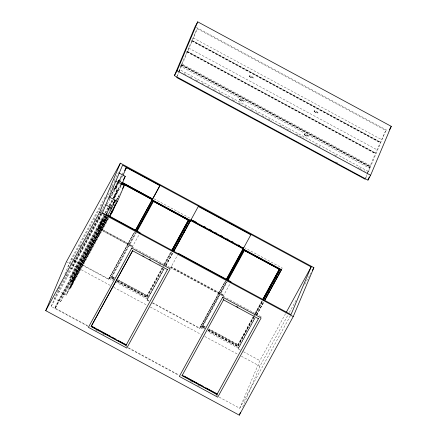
<?xml version="1.0" encoding="UTF-8"?>
<svg xmlns="http://www.w3.org/2000/svg" width="437" height="437" viewBox="0 0 437 437"><rect width="100%" height="100%" fill="white"/><g stroke="black" fill="none" stroke-linecap="round" stroke-linejoin="round"><path stroke-width="0.33" stroke-dasharray="2.19 1.64" d="M88.072 326.379L51.189 306.463L59.132 287.65M64.862 274.075L71.313 258.802L103.645 199.742M55.494 307.517L55.089 307.074L55.57 307.331L58.411 300.612L102.007 220.975L99.172 227.699L55.057 308.555L106.333 214.895M101.657 214.349L71.826 268.831L74.667 262.107L74.263 261.665L74.743 261.927L75.18 260.889M104.694 215.66L70.603 277.927L71.04 276.889L70.368 276.304L71.116 276.708L73.957 269.984L103.788 215.496M101.062 213.546L54.543 298.52L60.541 301.759L63.381 295.035L106.322 216.599M108.283 217.347L72.187 283.274L70.614 282.428L73.929 274.578L105.798 216.364M74.552 260.152L57.897 290.578L66.227 295.073L72.935 279.188L106.907 217.145M108.769 218.314L70.373 288.54L69.647 288.147L73.815 278.276L107.24 217.222M74.432 277.233L70.575 286.366L71.302 286.759L75.153 277.626L74.432 277.233L107.338 217.123M71.275 285.022L74.896 276.446M72.187 283.274L75.503 275.425L107.371 217.216M70.373 288.54L74.536 278.669L108.065 217.517M98.172 228.66L98.609 227.622L99.095 227.885L98.653 228.922L98.172 228.66L98.997 226.912L105.099 215.731M55.013 307.255L98.686 227.442L101.914 220.002L99.079 226.727L99.56 226.989L102.4 220.264L104.935 215.632M117.526 182.824L114.942 188.937L117.657 182.726M118.733 181.579L119.17 180.547L118.689 180.284L110.9 194.787M118.247 181.322L118.689 180.284M118.006 183.087L115.428 189.199L111.495 196.388M105.585 215.987L99.046 228.207L98.56 227.945M118.4 182.376L115.816 188.489L122.792 175.75M103.389 221.723L105.71 216.222M109.048 205.652L113.964 196.672L117.192 189.232L114.357 195.956L115.106 196.36L117.946 189.636L120.798 184.425M103.777 221.007L105.841 216.118M120.694 184.381L113.839 197.174L114.592 197.584L121.246 185.425M60.541 301.759L104.137 222.127L106.459 216.626M113.981 198.453L117.553 190.352L111.555 187.112M98.527 218.172L104.53 221.412L106.333 217.134M114.592 197.584L121.366 184.966M110.19 209.307L110.954 207.499M111.211 206.892L111.976 205.079L110.998 206.865M116.018 202.391L116.81 200.507M117.078 199.878L117.87 197.999M118.137 197.371L118.667 196.115L116.712 199.687M180.705 66.255L181.956 63.977L370.505 165.77L369.254 168.048L180.7 66.266L196.65 29.863L197.295 28.689L385.844 130.477L368.101 172.5M178.935 71.133L181.956 63.977M176.745 76.972L178.536 72.728M178.793 72.121L179.82 69.696L368.369 171.49L367.342 173.915M177.171 76.349L178.76 72.586M179.023 71.963L197.295 28.689M75.055 261.195L108.66 279.341L134.263 232.134M113.538 278.997L111.156 277.708L111.282 277.402L113.664 278.691M114.303 278.5L111.938 277.222L112.178 276.648L114.543 277.921M117.258 280.095L146.821 296.057L147.067 295.478L118.094 279.838M117.706 281.248L146.898 297.007L147.023 296.701L117.242 280.62M148.837 301.115L147.05 300.148L147.897 298.138L163.875 268.957M170.709 267.739L170.834 267.433L223.367 295.794L223.241 296.1L170.709 267.739L177.564 255.142M152.42 303.049L199.583 328.509L225.536 280.636M226.202 282.034L201.566 327.067L226.153 282.16M205.079 328.416L202.102 326.81L202.227 326.505L204.614 327.788M204.658 327.28L202.883 326.319L203.129 325.745L205.494 327.023M208.799 329.514L237.772 345.154L238.012 344.58L209.039 328.941M208.056 330.028L237.843 346.104L254.034 316.464M240.497 350.141L238.154 348.873L238.842 347.24L254.82 318.054M281.789 269.028L282.215 268.023L244.999 247.932M219.199 397.173L239.733 408.256L259.862 360.591L285.661 313.466M242.71 406.994L259.928 366.228L287.732 315.443M369.249 168.048L375.907 152.284L385.844 130.477M367.484 172.926L370.505 165.77M365.037 179.372L367.085 174.521M365.72 178.143L367.042 175.008M103.973 199.146L104.951 197.355M114.095 180.65L118.667 172.298M102.05 204.472L67.959 266.745L69.756 267.717M110.244 189.505L114.8 181.191M79.955 246.648L80.932 244.862M94.326 220.401L94.976 219.21M106.41 198.327L110.982 189.975M74.88 259.556L77.819 254.187M78.147 253.591L81.085 248.221M81.413 247.626L84.352 242.256M85.657 239.869L87.941 235.69M88.269 235.095L99.702 214.217M101.007 211.83L104.929 204.669M74.186 261.85L103.766 207.777M118.17 181.502L123.562 171.659M110.255 196.825L121.89 175.581M178.728 71.684L179.82 69.696M74.667 262.107L101.22 213.611M109.086 199.239L110.069 197.448M110.397 196.847L118.345 182.295L118.782 181.257L118.296 180.994M118.656 181.765L121.901 175.794M51.189 306.463L101.81 213.999M107.229 204.172L110.179 198.78M70.291 276.484L103.804 215.228M105.038 213.021L108.971 205.832M105.099 213.103L108.048 207.712M109.359 205.319L112.965 198.731M113.292 198.136L117.553 190.352M71.04 276.889L104.552 215.638M106.191 212.639L107.753 209.831M109.796 206.056L113.735 198.868M109.938 206.078L113.871 198.895M110.736 206.761L112.637 203.287M109.698 209.236L110.676 207.455M106.18 216.577L63.458 294.849L62.709 294.445L63.381 295.035M109.469 210.574L110.419 208.837M70.614 282.428L106.382 217.091M104.53 221.412L107.065 216.785M116.379 199.846L120.295 192.684M72.1 281.171L106.945 217.528M115.412 202.063L116.384 200.283M115.434 202.255L116.089 201.058M113.478 205.974L114.461 204.183M69.647 288.147L108.316 217.511M67.069 293.09L108.097 218.145M66.227 295.073L108.36 218.118M134.596 231.905L108.791 279.035L72.974 259.693M108.66 279.341L134.558 232.042M135.53 232.462L110.67 277.845L113.653 279.456M111.156 277.708L135.863 232.506M111.938 277.222L136.448 232.457M132.105 247.358L139.944 233.041M162.335 267.635L146.979 295.685L118.006 280.046M163.968 264.653L170.922 251.909M146.821 296.057L162.182 268.001M164.143 264.423L171.004 251.887M146.898 297.007L171.604 251.799M163.11 268.143L146.99 297.608L117.231 281.384M165.022 264.675L171.905 252.1M165.831 265.379L172.681 252.876M164.104 268.766L147.471 299.143L116.258 282.291M166.06 265.193L172.905 252.684M147.05 300.148L164.186 268.75M165.82 265.767L173.008 252.646M225.437 281.046L200.004 327.504L203.604 329.449M199.583 328.509L225.541 281.007M202.102 326.81L226.814 281.603M202.883 326.319L227.311 281.575M223.05 296.455L230.239 283.334M222.914 299.066L223.569 297.865M253.607 316.137L237.925 344.788L208.952 329.148M253.935 315.541L261.867 301.011M237.772 345.154L253.127 317.104M255.088 313.52L261.949 300.989M254.361 315.869L255.345 314.072M255.672 313.471L262.555 300.902M237.843 346.104L253.575 317.371M255.541 313.777L262.424 301.208M254.055 317.246L237.941 346.705L208.176 330.487M255.64 314.372L262.905 301.077M256.776 314.482L263.953 301.377M255.05 317.868L238.416 348.245L207.81 331.716M256.677 314.886L263.855 301.787M238.154 348.873L255.11 317.901M256.738 314.924L263.915 301.82M289.365 312.455L296.559 299.312M304.736 284.378L310.953 273.027M367.277 173.478L368.369 171.49M239.733 408.256L290.687 315.192M196.268 27.356L388.602 131.193M193.236 37.921L381.785 139.714M191.794 40.739L380.343 142.533M191.668 40.974L380.217 142.768M188.664 48.086L377.213 149.88M186.905 51.626L375.454 153.42M186.779 51.861L375.328 153.655M181.268 64.982L369.817 166.776M181.137 65.217L369.686 167.01M183.868 73.487L186.266 74.787M189.871 76.732L192.275 78.026M195.874 79.971L197.677 80.943M201.883 83.216L203.68 84.188M207.285 86.133L210.885 88.077M213.289 89.372L216.894 91.322M219.292 92.617L222.897 94.561M226.503 96.506L228.901 97.806M232.506 99.751L234.904 101.045M238.509 102.99L242.114 104.935M244.512 106.235L248.118 108.179M250.521 109.474L254.121 111.419M256.524 112.713L258.327 113.691M261.927 115.636L265.532 117.58M267.93 118.875L271.535 120.82M279.942 125.359L290.752 131.193M296.155 134.11L303.961 138.327M315.372 144.483L320.174 147.078M334.584 154.862L336.386 155.834M358.001 167.502L359.203 168.152M359.804 168.474L361.607 169.447M364.01 170.747L365.212 171.391M335.692 161.936L337.495 162.908M154.053 198.83L190.663 218.598M119.093 180.727L121.491 182.021M119.039 180.852L120.841 181.825M118.7 181.442L120.503 182.415M111.943 186.397L117.946 189.636M114.281 196.142L115.029 196.546M113.964 196.672L114.718 197.076M98.139 218.888L104.137 222.127M98.997 226.912L99.483 227.174M98.686 227.442L99.172 227.699M99.204 227.835L132.75 246.129L99.139 227.983M98.811 228.546L132.356 246.839L98.751 228.698M132.192 247.107L164.006 264.281M164.607 264.609L170.009 267.52M223.143 296.21L245.949 308.522M246.55 308.844L251.952 311.761M252.553 312.089L261.555 316.945M158.85 263.702L160.641 264.664M112.09 276.856L114.456 278.129M203.041 325.953L205.406 327.231M208.187 329.722L237.968 345.798M201.615 326.947L204.003 328.236M109.479 277.402L113.686 279.669M116.684 281.291L147.897 298.138M200.43 326.499L204.543 328.679M208.121 330.607L238.842 347.24M109.059 278.402L113.259 280.674M71.313 258.802L72.504 259.441M147.203 299.771L148.995 300.738M152.579 302.672L199.736 328.132M243.431 351.725L259.862 360.591M66.391 261.741L70.586 264.008M71.187 264.33L110.135 285.356M113.729 287.295L146.685 305.086M150.279 307.031L201.206 334.524M204.806 336.463L237.755 354.26M241.355 356.199L259.928 366.228M70.357 268.039L73.957 269.984M73.929 274.578L75.503 275.425M73.815 278.276L74.536 278.669M65.801 275.337L72.935 279.188M55.215 308.183L88.225 326.002M95.424 329.891L99.03 331.836M102.629 333.781L104.432 334.753M126.036 346.415L127.238 347.065M128.429 347.71L179.175 375.104M190.576 381.261L192.373 382.233M197.775 385.144L199.578 386.117M215.785 394.868L217.582 395.84M128.276 348.081L178.422 375.154M113.888 196.852L113.451 197.89L114.199 198.294L114.636 197.256L113.888 196.852M171.228 266.717L171.096 267.023L223.629 295.385L223.76 295.079L171.228 266.717M191.936 40.412L380.485 142.205L191.936 40.412M187.047 51.293L375.596 153.087L187.047 51.293M181.404 64.649L369.953 166.442L181.404 64.649M239.842 100.046A2.201 0.53 28.7 0 0 243.174 101.575A2.201 0.53 28.7 0 0 241.06 99.696A2.201 0.53 28.7 0 0 239.842 100.046M304.627 135.022A2.201 0.53 28.7 0 0 307.959 136.552A2.201 0.53 28.7 0 0 305.845 134.672A2.201 0.53 28.7 0 0 304.627 135.022M314.465 111.725A2.201 0.53 28.7 0 0 317.797 113.249A2.201 0.53 28.7 0 0 315.683 111.369A2.201 0.53 28.7 0 0 314.465 111.725M249.68 76.748A2.201 0.53 28.7 0 0 253.012 78.272A2.201 0.53 28.7 0 0 250.898 76.393A2.201 0.53 28.7 0 0 249.68 76.748M314.596 111.49A2.201 0.53 28.7 0 0 317.928 113.014A2.201 0.53 28.7 0 0 315.809 111.14A2.201 0.53 28.7 0 0 314.596 111.49M249.811 76.513A2.201 0.53 28.7 0 0 253.143 78.043A2.201 0.53 28.7 0 0 251.024 76.164A2.201 0.53 28.7 0 0 249.811 76.513M304.758 134.787A2.201 0.53 28.7 0 0 308.09 136.317A2.201 0.53 28.7 0 0 305.971 134.438A2.201 0.53 28.7 0 0 304.758 134.787M239.973 99.811A2.201 0.53 28.7 0 0 243.305 101.34A2.201 0.53 28.7 0 0 241.186 99.461A2.201 0.53 28.7 0 0 239.973 99.811"/><path stroke-width="0.66" d="M45.738 310.663L66.391 261.741L120.361 163.165L313.897 267.646L293.238 316.574L239.268 415.15L45.738 310.663L99.707 212.087L120.361 163.165M106.333 214.895L106.77 213.857L106.366 213.414L106.852 213.671L109.687 206.952L108.103 209.842M123.108 175.171L125.943 168.447L125.539 168.005L126.02 168.267L124.676 170.763M126.02 168.267L126.462 167.229M107.699 215.627L111.817 208.099L114.658 201.375L113.986 200.785L114.734 201.189L112.833 204.663M114.734 201.189L115.171 200.157L113.27 203.631M121.879 184.267L122.316 183.229L121.644 182.644L122.398 183.048L121.683 184.387M122.398 183.048L125.233 176.324L119.235 173.085M112.03 212.366L115.373 204.45M109.698 216.708L112.648 211.322L116.291 202.686M109.343 216.331L117.504 201.413L124.217 185.528L115.881 181.027M174.412 75.634L195.071 26.712L197.732 21.85L391.262 126.337L370.609 175.259L367.943 180.12L174.412 75.634L177.072 70.772L197.732 21.85M167.639 269.236L125.987 345.405L91.098 326.576L91.344 325.997M135.541 230.244L160.068 185.375L135.208 230.791M152.906 200.725L189.336 220.237L153.24 200.774L153.108 201.08L188.85 220.374L188.981 220.068L172.134 250.909M139.944 233.041L140.102 232.664L106.491 214.523M125.987 345.405L126.227 344.831L118.542 340.68M191.166 219.494L191.035 219.8L243.567 248.161L243.699 247.855M178.356 253.777L178.514 253.405L231.047 281.767L230.889 282.138M258.589 318.338L216.932 394.507L182.049 375.673L182.289 375.099M243.851 249.822L280.232 269.46L243.851 249.822L227.464 279.762M223.788 299.296L223.547 299.869L258.431 318.704M244.627 249.942L244.387 250.521L279.27 269.35L262.604 299.793M216.932 394.507L217.173 393.934L214.807 392.655M279.27 269.35L279.511 268.777M263.079 300.006L279.926 269.17L263.211 299.7M239.268 415.15L240.328 412.643M311.139 266.931L291.015 314.596L102.466 212.803L122.589 165.142L311.139 266.931L286.317 312.269M367.943 180.12L369.27 176.985M125.064 169.851L126.331 167.535L159.942 185.681M123.332 179.798L125.233 176.324M122.584 188.511L124.217 185.528M110.381 213.983L112.331 210.41M112.981 209.225L113.636 208.034M136.513 230.665L152.961 200.599M136.519 231.304L153.24 200.774M136.928 231.49L153.595 201.053M132.755 250.406L91.257 326.204L126.14 345.039M91.098 326.576L132.602 250.772L167.486 269.607M171.812 250.325L188.478 219.887M171.659 250.691L188.325 220.253L153.436 201.419M172.566 250.898L189.336 220.237M173.658 251.084L174.958 248.702M176.264 246.321L177.897 243.343M178.875 241.557L180.503 238.58M181.158 237.389L182.458 235.002M183.764 232.621L185.07 230.239M186.375 227.857L187.681 225.476M188.981 223.094L190.286 220.707M173.56 251.493L190.843 219.926M173.598 251.646L198.485 206.111L198.327 206.488L250.86 234.849L251.018 234.472L226.459 279.412M226.743 278.664L243.048 248.882L281.521 269.656L264.565 300.629M227.513 279.642L243.906 249.702M227.469 280.407L244.054 250.177L279.795 269.476M227.874 280.592L244.54 250.15L245.725 250.789M182.049 375.673L223.7 299.503M262.757 299.427L279.423 268.984M263.511 300.001L280.281 269.339M266.231 297.209L267.209 295.423M268.515 293.041L269.492 291.25M271.126 288.273L272.104 286.486M273.731 283.509L274.715 281.723M276.342 278.746L277.32 276.96M278.626 274.573L279.604 272.786M264.505 300.596L281.461 269.624M312.258 270.634L313.897 267.646M389.487 129.576L391.262 126.337M176.559 77.464L365.141 179.197M177.072 70.772L370.609 175.259M192.957 220.461L196.535 222.395M204.298 226.585L205.494 227.229M209.072 229.163L211.464 230.452M215.643 232.708L216.834 233.353M220.417 235.286L222.804 236.575M226.983 238.831L228.174 239.476M231.757 241.41L232.954 242.054M238.323 244.955L239.52 245.599M122.092 182.349L152.65 198.993L122.043 182.469M122.305 183.382L152.311 199.583M121.65 183.185L152.262 199.709M152.163 199.818L190.576 220.554M172.511 211.268L173.697 211.907M259.911 258.453L261.097 259.092M266.417 261.965L267.597 262.604M109.174 196.918L117.504 201.413M105.82 204.86L111.817 208.099M111.921 210.929L112.648 211.322M99.707 212.087L293.238 316.574M142.806 255.831L143.992 256.47M149.312 259.343L150.492 259.982M236.712 306.528L237.892 307.167M91.934 326.319L95.479 328.231M96.664 328.87L110.856 336.534M112.036 337.173L115.587 339.085M184.064 376.055L198.256 383.719M199.436 384.358L202.981 386.27M205.942 387.865L213.627 392.016M182.202 375.307L217.085 394.141M190.772 220.21L190.647 220.516L243.18 248.877L243.305 248.571L190.772 220.21M131.772 248.112L88.4 327.329L126.812 348.065L170.184 268.848L131.772 248.112M222.717 297.209L179.345 376.426L217.763 397.167L261.129 317.95L222.717 297.209"/></g></svg>
